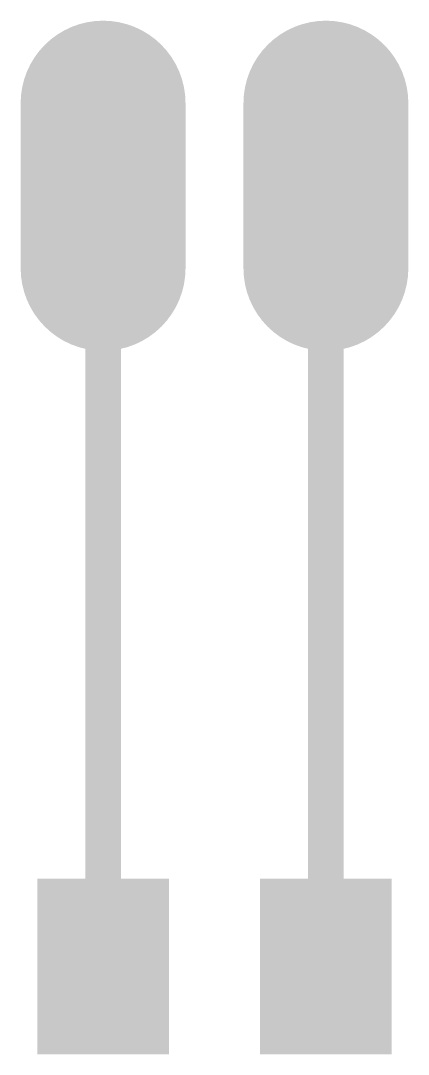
# Model space of a CAD drawing. Extents: x 6.7 to 11.1, y 9.2 to 20.9.
import ezdxf

# ---------------------------------------------------------------- set-up
doc = ezdxf.new("R2010")
doc.units = 0
for name, color, linetype in [('1', 22, 'CONTINUOUS'), ('16', 175, 'CONTINUOUS'), ('17', 82, 'CONTINUOUS')]:
    doc.layers.add(name, color=color, linetype=linetype)

# ---------------------------------------------------------------- blocks, each defined once
blk = doc.blocks.new('LONGP100')
at = {"const_width": 1}
blk.add_lwpolyline([(-0.5, 0), (0.5, 0)], dxfattribs=at)
at = {"const_width": 0.5}
for points in [[(-0.5, 0.25, 1), (-0.5, -0.25)], [(0.5, -0.25, 1), (0.5, 0.25)]]:
    blk.add_lwpolyline(points, format="xyb", dxfattribs=at)
blk = doc.blocks.new('RECT')
blk.add_solid([(-0.5, -0.5), (0.5, -0.5), (-0.5, 0.5), (0.5, 0.5)])

msp = doc.modelspace()

# ---------------------------------------------------------------- linework, layer by layer
at = {"layer": '16', "const_width": 0.4064}
for points in [[(7.62, 19.05), (7.62, 10.16)], [(10.16, 19.05), (10.16, 10.16)]]:
    msp.add_lwpolyline(points, dxfattribs=at)
at = {"layer": '16', "const_width": 0.2032}
for points in [[(7.7216, 19.05, 1), (7.5184, 19.05)], [(10.2616, 19.05, 1), (10.0584, 19.05)], [(7.5184, 10.16, 1), (7.7216, 10.16)], [(10.0584, 10.16, 1), (10.2616, 10.16)]]:
    msp.add_lwpolyline(points, format="xyb", dxfattribs=at)

# ---------------------------------------------------------------- block references
at = {"layer": '1', "xscale": 1.5, "yscale": 2}
msp.add_blockref('RECT', (7.62, 10.16), dxfattribs=at)
at = {"layer": '1', "xscale": 1.5, "yscale": 2, "rotation": 180}
msp.add_blockref('RECT', (10.16, 10.16), dxfattribs=at)
at = {"layer": '17', "xscale": 1.8796, "yscale": 1.8796, "rotation": 90}
for p in [(7.62, 19.05), (7.62, 19.05), (10.16, 19.05), (10.16, 19.05)]:
    msp.add_blockref('LONGP100', p, dxfattribs=at)

doc.saveas('drawing.dxf')
